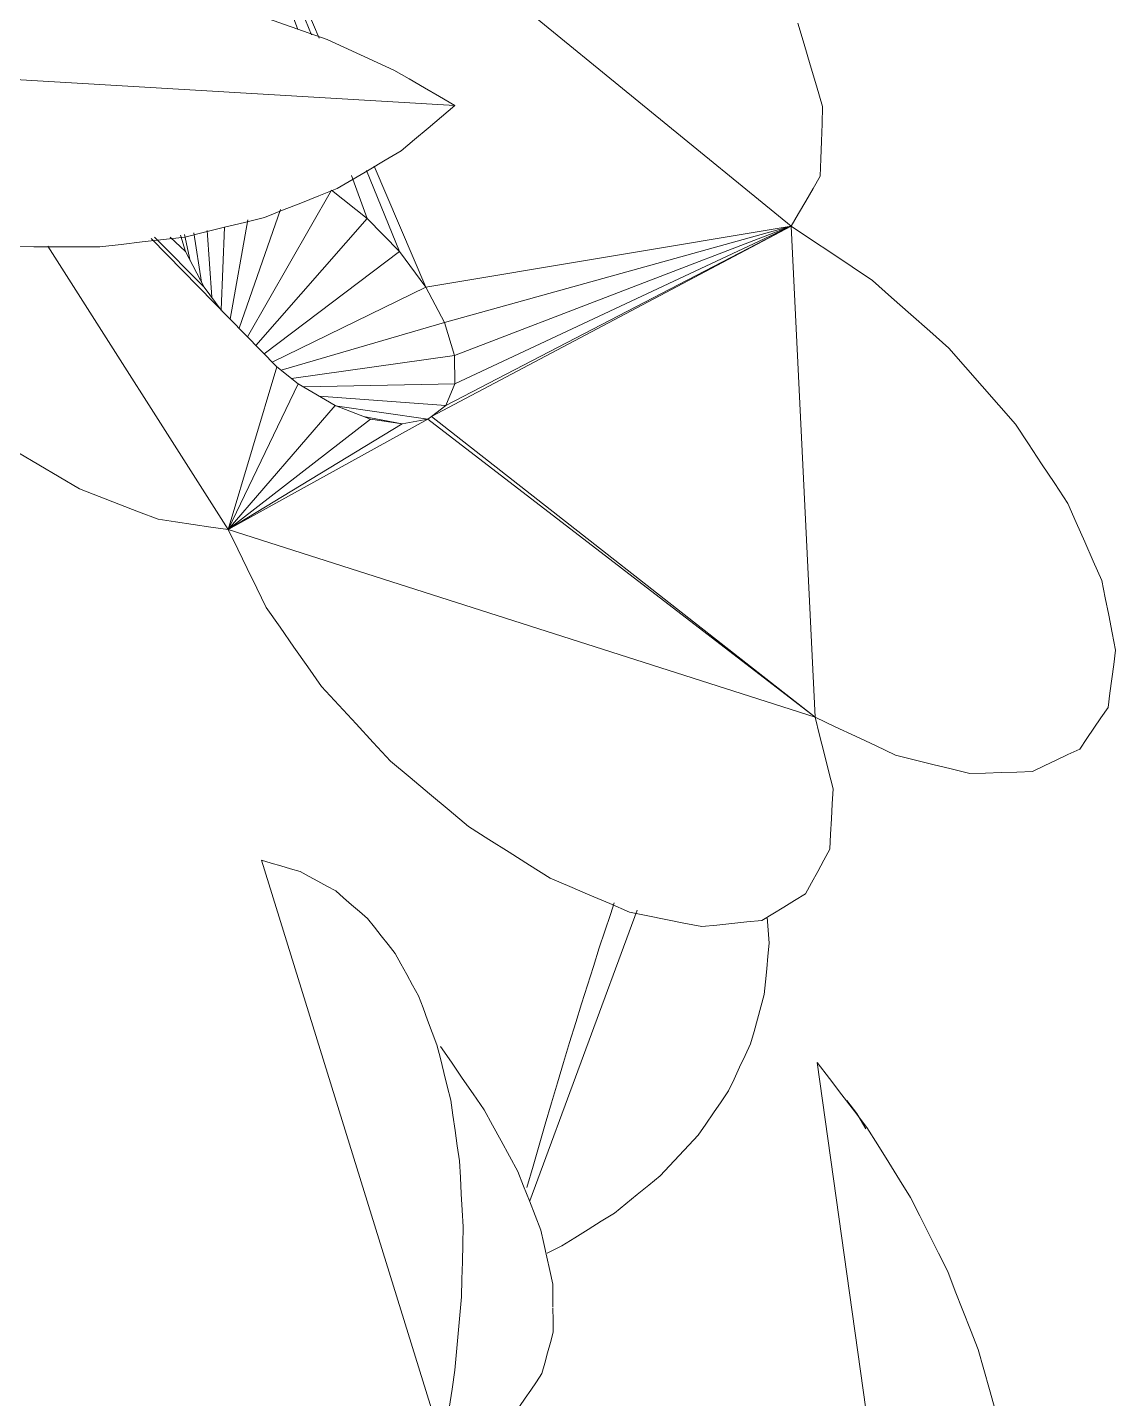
# Model space of a CAD drawing. Header units: metres. Extents: x 13.9 to 26.7, y -0.2 to 3.2.
# Drawn here: x 16.7821 to 16.847, y 0.7793 to 0.8611 of the extents above; entities that cross this region are included whole.
import ezdxf

# ---------------------------------------------------------------- set-up
doc = ezdxf.new("R2010")
doc.units = ezdxf.units.M
doc.layers.add('Importações nas famílias', color=10, linetype='Continuous', lineweight=5)
doc.layers.add('Vegetação', color=7, linetype='Continuous', lineweight=5)

# ---------------------------------------------------------------- blocks, each defined once
blk = doc.blocks.new('Planta_pergolado_12200 - plantas pergolado_skp_Component_12-V608-Corte 1')
at = {"layer": 'Importações nas famílias'}
blk.add_line((16.8069, 0.776414), (16.796055, 0.81138), dxfattribs=at)
at = {"layer": 'Importações nas famílias', "flags": 128}
for points in [[(16.79837, 0.810706), (16.797791, 0.810875), (16.797212, 0.811043), (16.796634, 0.811212), (16.796055, 0.81138)], [(16.800485, 0.809545), (16.799956, 0.809835), (16.799427, 0.810126), (16.798898, 0.810416), (16.79837, 0.810706)], [(16.802378, 0.807911), (16.801905, 0.808319), (16.801431, 0.808728), (16.800958, 0.809137), (16.800485, 0.809545)], [(16.804027, 0.805821), (16.803615, 0.806344), (16.803203, 0.806866), (16.80279, 0.807388), (16.802378, 0.807911)], [(16.805414, 0.803299), (16.805068, 0.80393), (16.804721, 0.80456), (16.804374, 0.805191), (16.804027, 0.805821)], [(16.806524, 0.800373), (16.806247, 0.801105), (16.805969, 0.801836), (16.805692, 0.802568), (16.805414, 0.803299)], [(16.807345, 0.797075), (16.80714, 0.7979), (16.806935, 0.798724), (16.80673, 0.799549), (16.806524, 0.800373)], [(16.806735, 0.800276), (16.807385, 0.799329), (16.808036, 0.798382), (16.808687, 0.797435), (16.809338, 0.796488)], [(16.807866, 0.793443), (16.807736, 0.794351), (16.807606, 0.795259), (16.807475, 0.796167), (16.807345, 0.797075)], [(16.809338, 0.796488), (16.809841, 0.795567), (16.810344, 0.794646), (16.810848, 0.793725), (16.811351, 0.792804)], [(16.808083, 0.789515), (16.808029, 0.790497), (16.807975, 0.791479), (16.807921, 0.792461), (16.807866, 0.793443)], [(16.811351, 0.792804), (16.811695, 0.791931), (16.812039, 0.791058), (16.812383, 0.790185), (16.812727, 0.789312)], [(16.807994, 0.785337), (16.808016, 0.786381), (16.808039, 0.787426), (16.808061, 0.78847), (16.808083, 0.789515)], [(16.812727, 0.789312), (16.812903, 0.788507), (16.81308, 0.787702), (16.813256, 0.786897), (16.813433, 0.786092)], [(16.813433, 0.786092), (16.813438, 0.785374), (16.813442, 0.784719)], [(16.807598, 0.780953), (16.807697, 0.782049), (16.807796, 0.783145), (16.807895, 0.784241), (16.807994, 0.785337)], [(16.813443, 0.784656), (16.813448, 0.783939), (16.813453, 0.783221)], [(16.813453, 0.783221), (16.813286, 0.782607), (16.813119, 0.781993), (16.812953, 0.781379), (16.812786, 0.780765)], [(16.8069, 0.776414), (16.807074, 0.777549), (16.807249, 0.778684), (16.807423, 0.779819), (16.807598, 0.780953)], [(16.812786, 0.780765), (16.812452, 0.78027), (16.812117, 0.779775), (16.811783, 0.779279), (16.811448, 0.778784)], [(16.811448, 0.778784), (16.810954, 0.778418), (16.810459, 0.778053), (16.809965, 0.777687), (16.809471, 0.777322)], [(16.809471, 0.777322), (16.808828, 0.777095), (16.808185, 0.776868), (16.807543, 0.776641), (16.8069, 0.776414)]]:
    blk.add_lwpolyline(points, dxfattribs=at)
blk = doc.blocks.new('Planta_pergolado_12200 - plantas pergolado_skp_Component_12-V120-Corte 1')
at = {"layer": 'Importações nas famílias'}
for p, q in [((16.76174, 0.54375), (16.75397, 0.599034)), ((16.755746, 0.596755), (16.756338, 0.595996)), ((16.756338, 0.595996), (16.75688, 0.595076))]:
    blk.add_line(p, q, dxfattribs=at)
at = {"layer": 'Importações nas famílias', "flags": 128}
for points in [[(16.756939, 0.59516), (16.756196, 0.596129), (16.755454, 0.597097), (16.754712, 0.598065), (16.75397, 0.599034)], [(16.759547, 0.590984), (16.758895, 0.592028), (16.758243, 0.593072), (16.757591, 0.594116), (16.756939, 0.59516)], [(16.761766, 0.586552), (16.761211, 0.58766), (16.760656, 0.588768), (16.760102, 0.589876), (16.759547, 0.590984)], [(16.763571, 0.581913), (16.763119, 0.583073), (16.762668, 0.584232), (16.762217, 0.585392), (16.761766, 0.586552)], [(16.764941, 0.577118), (16.764599, 0.578317), (16.764256, 0.579516), (16.763913, 0.580714), (16.763571, 0.581913)], [(16.765863, 0.572222), (16.765632, 0.573446), (16.765402, 0.57467), (16.765172, 0.575894), (16.764941, 0.577118)], [(16.766324, 0.567278), (16.766209, 0.568514), (16.766094, 0.56975), (16.765978, 0.570986), (16.765863, 0.572222)], [(16.766322, 0.562341), (16.766322, 0.563575), (16.766323, 0.56481), (16.766324, 0.566044), (16.766324, 0.567278)], [(16.765854, 0.557466), (16.765971, 0.558685), (16.766088, 0.559904), (16.766205, 0.561123), (16.766322, 0.562341)], [(16.764927, 0.552708), (16.765159, 0.553898), (16.76539, 0.555087), (16.765622, 0.556277), (16.765854, 0.557466)], [(16.76355, 0.548119), (16.763895, 0.549266), (16.764239, 0.550413), (16.764583, 0.551561), (16.764927, 0.552708)], [(16.76174, 0.54375), (16.762193, 0.544842), (16.762645, 0.545934), (16.763098, 0.547027), (16.76355, 0.548119)]]:
    blk.add_lwpolyline(points, dxfattribs=at)
blk = doc.blocks.new('Planta_pergolado_12200 - plantas pergolado_skp_Component_12-V94-Corte 1')
at = {"layer": 'Importações nas famílias'}
for p, q in [((16.660592, 0.425915), (16.666994, 0.44325)), ((16.661615, 0.422804), (16.662495, 0.423227))]:
    blk.add_line(p, q, dxfattribs=at)
at = {"layer": 'Importações nas famílias', "flags": 128}
for points in [[(16.66562, 0.44369), (16.665389, 0.442996), (16.665057, 0.442001), (16.664726, 0.441007)], [(16.674859, 0.44128), (16.674803, 0.44206), (16.674747, 0.44284)], [(16.664726, 0.441007), (16.664376, 0.439896), (16.664025, 0.438786), (16.663674, 0.437675), (16.663323, 0.436565)], [(16.674565, 0.43823), (16.674638, 0.438992), (16.674712, 0.439755), (16.674785, 0.440517), (16.674859, 0.44128)], [(16.673756, 0.435285), (16.673958, 0.436021), (16.67416, 0.436757), (16.674363, 0.437494), (16.674565, 0.43823)], [(16.663323, 0.436565), (16.662961, 0.435364), (16.662599, 0.434164), (16.662236, 0.432963), (16.661874, 0.431763)], [(16.672441, 0.432479), (16.67277, 0.43318), (16.673098, 0.433882), (16.673427, 0.434584), (16.673756, 0.435285)], [(16.670635, 0.429841), (16.671086, 0.430501), (16.671538, 0.43116), (16.671989, 0.431819), (16.672441, 0.432479)], [(16.661874, 0.431763), (16.661509, 0.430501), (16.661144, 0.429238), (16.660778, 0.427976), (16.660413, 0.426714)], [(16.668357, 0.427403), (16.668926, 0.428012), (16.669496, 0.428622), (16.670065, 0.429232), (16.670635, 0.429841)], [(16.665634, 0.425189), (16.666315, 0.425743), (16.666995, 0.426296), (16.667676, 0.426849), (16.668357, 0.427403)], [(16.662495, 0.423227), (16.663279, 0.423717), (16.664064, 0.424208), (16.664849, 0.424699), (16.665634, 0.425189)]]:
    blk.add_lwpolyline(points, dxfattribs=at)
blk = doc.blocks.new('Planta_pergolado_12200 - plantas pergolado_skp_Component_17-V609-Corte 1')
at = {"layer": 'Importações nas famílias'}
for p, q in [((16.798224, 0.860937), (16.791765, 0.878517)), ((16.799036, 0.86061), (16.791765, 0.878517)), ((16.827649, 0.849213), (16.791765, 0.878517)), ((16.791765, 0.878517), (16.799504, 0.860421)), ((16.804283, 0.847687), (16.80232, 0.852522)), ((16.802772, 0.852779), (16.805854, 0.845573)), ((16.802369, 0.849657), (16.801421, 0.852236)), ((16.795229, 0.842596), (16.800242, 0.851348)), ((16.800242, 0.851348), (16.802369, 0.849657)), ((16.79472, 0.843116), (16.797194, 0.850202)), ((16.793653, 0.844207), (16.793857, 0.849139)), ((16.795246, 0.849581), (16.794195, 0.843652)), ((16.795725, 0.842089), (16.802369, 0.849657)), ((16.802369, 0.849657), (16.804283, 0.847687)), ((16.805854, 0.845573), (16.827649, 0.849213)), ((16.806195, 0.837848), (16.827649, 0.849213)), ((16.806975, 0.843459), (16.827649, 0.849213)), ((16.807053, 0.8385), (16.827649, 0.849213)), ((16.807569, 0.84149), (16.827649, 0.849213)), ((16.807596, 0.839798), (16.827649, 0.849213)), ((16.827649, 0.849213), (16.829079, 0.819908)), ((16.789476, 0.848471), (16.796975, 0.840812)), ((16.789677, 0.848552), (16.792638, 0.845573)), ((16.790608, 0.848558), (16.791517, 0.847687)), ((16.791222, 0.848668), (16.791517, 0.847687)), ((16.791467, 0.848712), (16.791808, 0.847139)), ((16.792481, 0.845869), (16.792029, 0.848812)), ((16.793089, 0.844966), (16.792819, 0.848953)), ((16.783317, 0.848005), (16.794079, 0.831101)), ((16.791517, 0.847687), (16.792638, 0.845573)), ((16.796214, 0.841589), (16.804283, 0.847687)), ((16.804283, 0.847687), (16.805854, 0.845573)), ((16.792638, 0.845573), (16.79366, 0.844198)), ((16.7967, 0.841093), (16.805854, 0.845573)), ((16.806975, 0.843459), (16.805854, 0.845573)), ((16.797229, 0.84061), (16.806975, 0.843459)), ((16.807569, 0.84149), (16.806975, 0.843459)), ((16.797841, 0.840123), (16.807569, 0.84149)), ((16.807596, 0.839798), (16.807569, 0.84149)), ((16.796975, 0.840812), (16.794079, 0.831101)), ((16.796975, 0.840812), (16.79825, 0.839798)), ((16.79825, 0.839798), (16.794079, 0.831101)), ((16.79825, 0.839798), (16.800445, 0.8385)), ((16.798564, 0.839613), (16.807596, 0.839798)), ((16.807053, 0.8385), (16.807596, 0.839798)), ((16.800445, 0.8385), (16.794079, 0.831101)), ((16.799498, 0.83906), (16.807053, 0.8385)), ((16.800445, 0.8385), (16.802558, 0.837684)), ((16.800445, 0.83849), (16.805979, 0.837684)), ((16.806195, 0.837848), (16.807053, 0.8385)), ((16.802558, 0.837684), (16.794079, 0.831101)), ((16.794079, 0.831101), (16.805979, 0.837684)), ((16.802133, 0.837848), (16.804446, 0.837406)), ((16.802558, 0.837684), (16.804446, 0.837406)), ((16.804446, 0.837406), (16.805979, 0.837684)), ((16.805979, 0.837684), (16.806195, 0.837848)), ((16.805979, 0.837684), (16.829079, 0.819908)), ((16.829079, 0.819908), (16.806195, 0.837848)), ((16.794079, 0.831101), (16.804446, 0.837406)), ((16.829079, 0.819908), (16.794079, 0.831101))]:
    blk.add_line(p, q, dxfattribs=at)
at = {"layer": 'Importações nas famílias', "flags": 128}
for points in [[(16.829527, 0.856343), (16.829159, 0.857585), (16.828791, 0.858827), (16.828424, 0.860069), (16.828056, 0.861311)], [(16.829387, 0.852192), (16.829422, 0.85323), (16.829457, 0.854267), (16.829492, 0.855305), (16.829527, 0.856343)], [(16.827649, 0.849213), (16.828083, 0.849957), (16.828518, 0.850702), (16.828952, 0.851447), (16.829387, 0.852192)], [(16.832496, 0.845958), (16.831284, 0.846772), (16.830072, 0.847585), (16.82886, 0.848399), (16.827649, 0.849213)], [(16.837061, 0.841927), (16.83592, 0.842935), (16.834778, 0.843942), (16.833637, 0.84495), (16.832496, 0.845958)], [(16.841034, 0.837394), (16.840041, 0.838527), (16.839047, 0.83966), (16.838054, 0.840793), (16.837061, 0.841927)], [(16.844143, 0.832667), (16.843366, 0.833849), (16.842588, 0.83503), (16.841811, 0.836212), (16.841034, 0.837394)], [(16.78034, 0.836406), (16.781557, 0.835687), (16.782774, 0.834967), (16.78399, 0.834247), (16.785207, 0.833528)], [(16.785207, 0.833528), (16.786379, 0.833076), (16.78755, 0.832623), (16.788722, 0.832171), (16.789894, 0.831719)], [(16.846177, 0.82807), (16.845668, 0.829219), (16.84516, 0.830369), (16.844651, 0.831518), (16.844143, 0.832667)], [(16.789894, 0.831719), (16.79094, 0.831564), (16.791986, 0.83141), (16.793033, 0.831256), (16.794079, 0.831101)], [(16.794079, 0.831101), (16.794645, 0.829939), (16.79521, 0.828777), (16.795776, 0.827615), (16.796342, 0.826453)], [(16.846997, 0.823915), (16.846792, 0.824954), (16.846587, 0.825992), (16.846382, 0.827031), (16.846177, 0.82807)], [(16.796342, 0.826453), (16.797167, 0.825274), (16.797992, 0.824096), (16.798818, 0.822918), (16.799643, 0.821739)], [(16.846547, 0.820485), (16.84666, 0.821343), (16.846772, 0.8222), (16.846884, 0.823058), (16.846997, 0.823915)], [(16.799643, 0.821739), (16.800671, 0.820625), (16.8017, 0.819511), (16.802729, 0.818397), (16.803757, 0.817283)], [(16.844858, 0.818015), (16.84528, 0.818633), (16.845703, 0.81925), (16.846125, 0.819868), (16.846547, 0.820485)], [(16.830149, 0.815641), (16.829882, 0.816708), (16.829614, 0.817774), (16.829347, 0.818841), (16.829079, 0.819908)], [(16.829079, 0.819908), (16.830279, 0.819344), (16.831478, 0.81878), (16.832678, 0.818216), (16.833877, 0.817652)], [(16.842045, 0.816672), (16.842748, 0.817008), (16.843452, 0.817344), (16.844155, 0.817679), (16.844858, 0.818015)], [(16.803757, 0.817283), (16.804919, 0.816308), (16.806081, 0.815334), (16.807243, 0.81436), (16.808405, 0.813386)], [(16.833877, 0.817652), (16.834983, 0.817376), (16.836089, 0.8171), (16.837194, 0.816824), (16.8383, 0.816548)], [(16.8383, 0.816548), (16.839236, 0.816579), (16.840172, 0.81661), (16.841109, 0.816641), (16.842045, 0.816672)], [(16.829954, 0.812046), (16.830002, 0.812944), (16.830051, 0.813843), (16.8301, 0.814742), (16.830149, 0.815641)], [(16.808405, 0.813386), (16.809621, 0.812618), (16.810837, 0.811851), (16.812053, 0.811083), (16.813269, 0.810316)], [(16.828506, 0.809368), (16.828868, 0.810037), (16.82923, 0.810707), (16.829592, 0.811376), (16.829954, 0.812046)], [(16.813269, 0.810316), (16.814456, 0.809807), (16.815643, 0.809298), (16.81683, 0.808789), (16.818017, 0.80828)], [(16.825905, 0.807789), (16.826555, 0.808184), (16.827205, 0.808579), (16.827856, 0.808973), (16.828506, 0.809368)], [(16.818017, 0.80828), (16.819095, 0.808065), (16.820172, 0.807849), (16.82125, 0.807634), (16.822327, 0.807419)], [(16.822327, 0.807419), (16.823222, 0.807511), (16.824116, 0.807604), (16.82501, 0.807697), (16.825905, 0.807789)]]:
    blk.add_lwpolyline(points, dxfattribs=at)
blk = doc.blocks.new('Planta_pergolado_12200 - plantas pergolado_skp_Component_16-V610-Corte 1')
for name, p in [('Planta_pergolado_12200 - plantas pergolado_skp_Component_17-V609-Corte 1', (0, 0)), ('Planta_pergolado_12200 - plantas pergolado_skp_Component_12-V608-Corte 1', (0, 0)), ('Planta_pergolado_12200 - plantas pergolado_skp_Component_12-V94-Corte 1', (0.151476, 0.365143)), ('Planta_pergolado_12200 - plantas pergolado_skp_Component_12-V120-Corte 1', (0.075223, 0.200284))]:
    blk.add_blockref(name, p)
blk = doc.blocks.new('Planta_pergolado_12200 - plantas pergolado_skp_-V611-Corte 1')
blk.add_blockref('Planta_pergolado_12200 - plantas pergolado_skp_Component_16-V610-Corte 1', (0, 0))
blk = doc.blocks.new('Planta_pergolado_12200 - plantas pergolado_skp_-3067434-Corte 1')
blk.add_blockref('Planta_pergolado_12200 - plantas pergolado_skp_-V611-Corte 1', (0, 0))
blk = doc.blocks.new('Planta_pergolado_12200 - plantas pergolado_skp_Component_12-V102-Corte 1')
at = {"layer": 'Importações nas famílias'}
blk.add_line((16.712955, 0.321979), (16.657951, 0.325246), dxfattribs=at)
at = {"layer": 'Importações nas famílias', "flags": 128}
for points in [[(16.677063, 0.329754), (16.675826, 0.329602), (16.674589, 0.329449), (16.673352, 0.329296), (16.672115, 0.329144)], [(16.682035, 0.330005), (16.680792, 0.329943), (16.679549, 0.32988), (16.678306, 0.329817), (16.677063, 0.329754)], [(16.686973, 0.329895), (16.685739, 0.329923), (16.684504, 0.32995), (16.683269, 0.329978), (16.682035, 0.330005)], [(16.691825, 0.329424), (16.690612, 0.329542), (16.689399, 0.329659), (16.688186, 0.329777), (16.686973, 0.329895)], [(16.672115, 0.329144), (16.670897, 0.328903), (16.669679, 0.328663), (16.668462, 0.328422), (16.667244, 0.328181)], [(16.696536, 0.328598), (16.695358, 0.328804), (16.69418, 0.329011), (16.693003, 0.329217), (16.691825, 0.329424)], [(16.667244, 0.328181), (16.666059, 0.327855), (16.664875, 0.327529), (16.66369, 0.327203), (16.662505, 0.326877)], [(16.701053, 0.327425), (16.699924, 0.327718), (16.698794, 0.328011), (16.697665, 0.328304), (16.696536, 0.328598)], [(16.705326, 0.325919), (16.704258, 0.326296), (16.70319, 0.326672), (16.702121, 0.327049), (16.701053, 0.327425)], [(16.662505, 0.326877), (16.661367, 0.32647), (16.660228, 0.326062), (16.65909, 0.325654), (16.657951, 0.325246)], [(16.709309, 0.324097), (16.708313, 0.324553), (16.707317, 0.325008), (16.706322, 0.325464), (16.705326, 0.325919)], [(16.657951, 0.325246), (16.65891, 0.324465), (16.659869, 0.323683), (16.660827, 0.322901), (16.661786, 0.32212)], [(16.712955, 0.321979), (16.712044, 0.322509), (16.711132, 0.323038), (16.71022, 0.323568), (16.709309, 0.324097)], [(16.661786, 0.32212), (16.662874, 0.321437), (16.663961, 0.320755), (16.665049, 0.320073), (16.666137, 0.31939)], [(16.709747, 0.319271), (16.710549, 0.319948), (16.711351, 0.320625), (16.712153, 0.321302), (16.712955, 0.321979)], [(16.666137, 0.31939), (16.667328, 0.318823), (16.668519, 0.318257), (16.669711, 0.31769), (16.670902, 0.317123)], [(16.70593, 0.317027), (16.706884, 0.317588), (16.707839, 0.318149), (16.708793, 0.31871), (16.709747, 0.319271)], [(16.670902, 0.317123), (16.672169, 0.316685), (16.673436, 0.316246), (16.674703, 0.315808), (16.675969, 0.31537)], [(16.701594, 0.3153), (16.702678, 0.315732), (16.703762, 0.316163), (16.704846, 0.316595), (16.70593, 0.317027)], [(16.675969, 0.31537), (16.677282, 0.315071), (16.678595, 0.314772), (16.679908, 0.314473), (16.681221, 0.314173)], [(16.69684, 0.31413), (16.698028, 0.314423), (16.699217, 0.314715), (16.700405, 0.315008), (16.701594, 0.3153)], [(16.681221, 0.314173), (16.682549, 0.31402), (16.683876, 0.313867), (16.685204, 0.313714), (16.686532, 0.313561)], [(16.69178, 0.313546), (16.693045, 0.313692), (16.69431, 0.313838), (16.695575, 0.313984), (16.69684, 0.31413)], [(16.686532, 0.313561), (16.687844, 0.313557), (16.689156, 0.313553), (16.690468, 0.31355), (16.69178, 0.313546)]]:
    blk.add_lwpolyline(points, dxfattribs=at)
blk = doc.blocks.new('Planta_pergolado_12200 - plantas pergolado_skp_Component_16-V698-Corte 1')
blk.add_blockref('Planta_pergolado_12200 - plantas pergolado_skp_Component_12-V102-Corte 1', (0.09464, 0.534424))
blk = doc.blocks.new('Planta_pergolado_12200 - plantas pergolado_skp_-V719-Corte 1')
blk.add_blockref('Planta_pergolado_12200 - plantas pergolado_skp_Component_16-V698-Corte 1', (0, 0))
blk = doc.blocks.new('Planta_pergolado_12200 - plantas pergolado_skp_-3067436-Corte 1')
blk.add_blockref('Planta_pergolado_12200 - plantas pergolado_skp_-V719-Corte 1', (0, 0))
blk = doc.blocks.new('Planta_pergolado_12200 - plantas pergolado_skp_-3067443-Corte 1')
for name in ['Planta_pergolado_12200 - plantas pergolado_skp_-3067436-Corte 1', 'Planta_pergolado_12200 - plantas pergolado_skp_-3067434-Corte 1']:
    blk.add_blockref(name, (0, 0))
blk = doc.blocks.new('Planta_pergolado_12200 - Planta_pergolado_12200-3067476-Corte 1')
blk.add_blockref('Planta_pergolado_12200 - plantas pergolado_skp_-3067443-Corte 1', (0, 0))

msp = doc.modelspace()

# ---------------------------------------------------------------- block references
at = {"layer": 'Vegetação', "color": 10}
msp.add_blockref('Planta_pergolado_12200 - Planta_pergolado_12200-3067476-Corte 1', (0, 0), dxfattribs=at)

doc.saveas('drawing.dxf')
